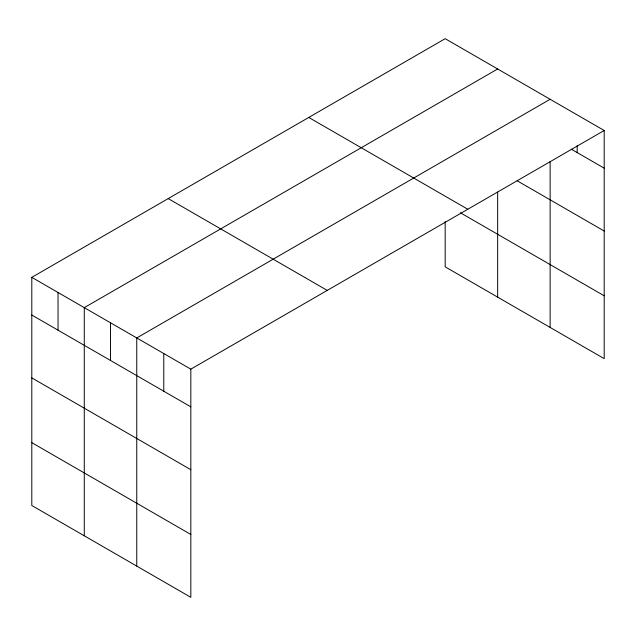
<?xml version="1.0" encoding="UTF-8"?>
<svg xmlns="http://www.w3.org/2000/svg" width="636" height="636" viewBox="0 0 636 636"><rect width="100%" height="100%" fill="white"/><g stroke="black" fill="none" stroke-linecap="round" stroke-linejoin="round"><path stroke-width="0.95" d="M550.132 161.512L550.132 327.437M31.8 277.352L190.824 369.158L190.824 597.315L31.8 505.501L31.8 277.352L445.176 38.685L604.2 130.499L604.2 358.648L445.176 266.842L445.176 221.662M497.654 68.982L84.278 307.649L84.278 535.798M550.132 99.28L136.756 337.947L136.756 566.096M190.824 369.158L604.2 130.499M571.255 149.158L604.2 168.174M517.124 180.759L604.2 231.035M308.762 117.445L467.786 209.252M460.416 212.782L604.2 295.796M168.214 198.591L327.238 290.398M31.8 315.027L190.824 406.841M31.8 377.887L190.824 469.694M31.8 442.648L190.824 534.455M577.17 145.628L577.17 152.568M497.654 192.088L497.654 297.139M163.786 353.552L163.786 391.235M110.513 322.794L110.513 360.477M58.035 292.496L58.035 330.179"/></g></svg>
